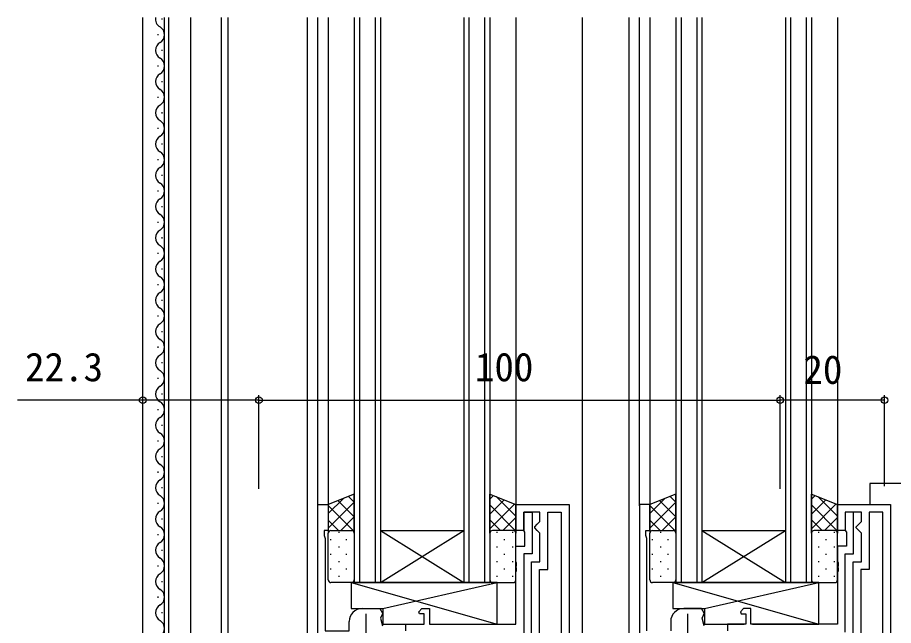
# Model space of a CAD drawing. Units: millimetres, scale not verified. Extents: x -437 to 438, y -344 to 341.
# Drawn here: x -288.1 to -120.1, y -125.3 to -8.6 of the extents above; entities that cross this region are included whole.
import ezdxf
from ezdxf.enums import TextEntityAlignment as Align

# ---------------------------------------------------------------- set-up
doc = ezdxf.new("R2010")
doc.units = ezdxf.units.MM
doc.header["$LTSCALE"] = 2
for name, color, linetype in [('0-2_YKK_11', 7, 'Continuous'), ('0-3_YKK_12', 2, 'Continuous'), ('0-4_YKK_13', 4, 'Continuous'), ('0-6_YKK_D', 6, 'Continuous')]:
    doc.layers.add(name, color=color, linetype=linetype)
doc.styles.add('ＭＳ ゴシック', font='')
doc.styles.get('ＭＳ ゴシック').set_extended_font_data('MS Gothic')

msp = doc.modelspace()

# ---------------------------------------------------------------- linework, layer by layer
at = {"layer": '0-2_YKK_11'}
for p, q in [((-221.302, -123.084), (-221.302, -128.084)), ((-159.602, -123.084), (-159.602, -128.084))]:
    msp.add_line(p, q, dxfattribs=at)
for points in [[(-210.602, -195.084), (-210.602, -186.084), (-212.602, -186.084), (-212.602, -188.084), (-213.602, -188.084), (-213.602, -186.084), (-218.302, -186.084), (-218.802, -186.584), (-223.802, -186.584), (-224.302, -186.084), (-229.502, -186.084), (-229.502, -196.084), (-230.502, -196.084), (-230.502, -102.084), (-228.502, -102.084), (-228.502, -107.084), (-229.302, -107.084), (-229.302, -108.084), (-229.102, -108.633), (-229.102, -126.384), (-224.502, -126.384), (-224.502, -124.584)], [(-182.302, -102.084), (-182.302, -162.584), (-188.502, -162.584), (-188.502, -171.484), (-191.002, -171.484), (-191.002, -170.484), (-190.502, -169.984), (-190.002, -169.484), (-190.002, -168.484), (-199.202, -168.484)], [(-189.502, -133.584), (-189.502, -113.084), (-187.902, -113.084), (-187.902, -107.584), (-188.402, -107.084), (-188.902, -106.584), (-188.902, -106.384), (-188.402, -105.884), (-187.902, -105.384), (-187.902, -103.584), (-191.002, -103.584), (-191.002, -107.084), (-192.502, -107.084), (-192.502, -102.084), (-182.302, -102.084)], [(-167.402, -126.384), (-167.402, -108.633), (-167.602, -108.084), (-167.602, -107.084), (-166.802, -107.084), (-166.802, -102.084), (-168.802, -102.084), (-168.802, -164.084)], [(-120.602, -102.084), (-120.602, -132.084), (-143.402, -146.084), (-143.402, -152.084), (-148.402, -152.084), (-148.402, -157.984), (-150.502, -157.984), (-150.502, -156.484), (-149.902, -156.484), (-149.902, -152.584)], [(-127.802, -128.084), (-127.802, -113.084), (-126.202, -113.084), (-126.202, -107.584), (-126.702, -107.084), (-127.202, -106.584), (-127.202, -106.384), (-126.702, -105.884), (-126.202, -105.384), (-126.202, -103.584), (-129.302, -103.584), (-129.302, -107.084), (-130.802, -107.084), (-130.802, -102.084), (-120.602, -102.084)], [(-213.602, -126.384), (-213.602, -125.084), (-210.102, -125.084), (-210.102, -123.084), (-210.978, -123.084), (-211.139, -122.696), (-210.526, -122.084), (-209.102, -122.084), (-209.102, -125.084), (-192.502, -125.084), (-192.502, -115.042), (-192.382, -114.859), (-192.382, -114.309), (-192.502, -114.125), (-192.502, -114.042), (-192.382, -113.859), (-192.382, -113.309), (-192.502, -113.125), (-192.502, -110.084), (-190.802, -110.084), (-190.802, -107.43), (-191.002, -107.084), (-191.002, -103.584), (-189.402, -103.584), (-189.402, -111.584), (-191.002, -111.584), (-191.002, -132.684)], [(-129.302, -126.584), (-129.302, -111.584), (-127.702, -111.584), (-127.702, -103.584), (-129.302, -103.584), (-129.302, -107.084), (-129.102, -107.43), (-129.102, -110.084), (-130.802, -110.084), (-130.802, -113.125), (-130.682, -113.309), (-130.682, -113.859), (-130.802, -114.042), (-130.802, -114.125), (-130.682, -114.309), (-130.682, -114.859), (-130.802, -115.042), (-130.802, -125.084), (-147.402, -125.084), (-147.402, -122.084), (-148.826, -122.084), (-149.439, -122.696), (-149.278, -123.084), (-148.402, -123.084), (-148.402, -125.084), (-151.902, -125.084), (-151.902, -126.384)], [(-222.002, -122.084), (-218.602, -122.084), (-218.102, -122.95), (-218.102, -123.145), (-218.302, -123.492), (-218.488, -123.945), (-218.102, -125.384)], [(-156.402, -125.384), (-156.789, -123.942), (-156.602, -123.492), (-156.402, -123.145), (-156.402, -122.95), (-156.902, -122.084), (-160.302, -122.084)], [(-162.802, -124.584), (-162.802, -126.384)]]:
    msp.add_lwpolyline(points, dxfattribs=at)
for points in [[(-183.802, -103.584), (-183.802, -133.884), (-188.002, -133.884), (-188.002, -114.584), (-186.402, -114.584), (-186.402, -103.584)], [(-122.102, -128.384), (-122.102, -103.584), (-124.702, -103.584), (-124.702, -114.584), (-126.302, -114.584), (-126.302, -128.384)]]:
    msp.add_lwpolyline(points, close=True, dxfattribs=at)
for centre in [(-222.002, -124.584), (-160.302, -124.584)]:
    msp.add_arc(centre, 2.5, 90.00001, 179.99999, dxfattribs=at)
at = {"layer": '0-3_YKK_12'}
for p, q in [((-264.102, -203.584), (-264.102, -8.585)), ((-260.402, -8.992), (-260.402, -8.792)), ((-259.902, -167.388), (-259.902, -8.585)), ((-259.102, -166.587), (-259.102, -8.585)), ((-254.902, -166.587), (-254.902, -8.585)), ((-249.002, -168.274), (-249.002, -8.585)), ((-247.802, -8.585), (-247.802, -161.468)), ((-232.502, -196.083), (-232.502, -8.585)), ((-230.502, -102.284), (-230.502, -8.585)), ((-228.502, -8.585), (-228.502, -102.573)), ((-223.502, -8.585), (-223.502, -117.087)), ((-222.502, -8.585), (-222.502, -117.087)), ((-219.502, -8.585), (-219.502, -117.087)), ((-218.502, -8.585), (-218.502, -117.087)), ((-202.502, -8.585), (-202.502, -117.087)), ((-201.502, -8.585), (-201.502, -117.087)), ((-198.502, -8.585), (-198.502, -117.087)), ((-197.502, -8.585), (-197.502, -117.087)), ((-192.502, -8.585), (-192.502, -102.084)), ((-179.802, -8.585), (-179.802, -162.584)), ((-170.802, -164.083), (-170.802, -8.585)), ((-168.802, -102.384), (-168.802, -8.585)), ((-166.802, -8.585), (-166.802, -102.573)), ((-161.802, -8.585), (-161.802, -117.087)), ((-160.802, -8.585), (-160.802, -117.087)), ((-157.802, -8.585), (-157.802, -117.087)), ((-156.802, -8.585), (-156.802, -117.087)), ((-140.802, -8.585), (-140.802, -117.087)), ((-139.802, -8.585), (-139.802, -117.087)), ((-136.802, -8.585), (-136.802, -117.087)), ((-135.802, -8.585), (-135.802, -117.087)), ((-130.802, -8.585), (-130.802, -102.084)), ((-261.162, -11.992), (-261.162, -11.792)), ((-260.402, -14.992), (-260.402, -14.792)), ((-261.162, -17.992), (-261.162, -17.792)), ((-260.402, -20.992), (-260.402, -20.792)), ((-261.162, -23.992), (-261.162, -23.792)), ((-260.402, -26.992), (-260.402, -26.792)), ((-261.162, -29.992), (-261.162, -29.792)), ((-260.402, -32.992), (-260.402, -32.792)), ((-261.162, -35.992), (-261.162, -35.792)), ((-260.402, -38.992), (-260.402, -38.792)), ((-261.162, -41.992), (-261.162, -41.792)), ((-260.402, -44.992), (-260.402, -44.792)), ((-261.162, -47.992), (-261.162, -47.792)), ((-260.402, -50.992), (-260.402, -50.792)), ((-261.162, -53.992), (-261.162, -53.792)), ((-260.402, -56.992), (-260.402, -56.792)), ((-261.162, -59.992), (-261.162, -59.792)), ((-260.402, -62.992), (-260.402, -62.792)), ((-261.162, -65.992), (-261.162, -65.792)), ((-260.402, -68.992), (-260.402, -68.792)), ((-261.162, -71.992), (-261.162, -71.792)), ((-260.402, -74.992), (-260.402, -74.792)), ((-261.162, -77.992), (-261.162, -77.792)), ((-260.402, -80.992), (-260.402, -80.792)), ((-261.162, -83.992), (-261.162, -83.792)), ((-260.402, -86.992), (-260.402, -86.792)), ((-261.162, -89.992), (-261.162, -89.792)), ((-260.402, -92.992), (-260.402, -92.792)), ((-261.162, -95.992), (-261.162, -95.792)), ((-260.402, -98.992), (-260.402, -98.792)), ((-261.162, -101.992), (-261.162, -101.792)), ((-260.402, -104.992), (-260.402, -104.792)), ((-218.502, -107.087), (-202.502, -107.087)), ((-218.502, -107.087), (-202.502, -117.087)), ((-218.502, -117.087), (-202.502, -107.087)), ((-156.802, -107.087), (-140.802, -107.087)), ((-156.802, -107.087), (-140.802, -117.087)), ((-156.802, -117.087), (-140.802, -107.087)), ((-261.162, -107.992), (-261.162, -107.792)), ((-260.402, -110.992), (-260.402, -110.792)), ((-261.162, -113.992), (-261.162, -113.792)), ((-260.402, -116.992), (-260.402, -116.792)), ((-223.502, -117.087), (-197.502, -117.087)), ((-161.802, -117.087), (-135.802, -117.087)), ((-261.162, -119.992), (-261.162, -119.792)), ((-260.402, -122.992), (-260.402, -122.792))]:
    msp.add_line(p, q, dxfattribs=at)
for centre, start, end in [((-259.944, -8.892), 169.72606, 240.79746), ((-261.621, -11.892), 299.20255, 60.79746), ((-259.944, -14.892), 119.20255, 240.79746), ((-261.621, -17.892), 299.20255, 60.79746), ((-259.944, -20.892), 119.20255, 240.79746), ((-261.621, -23.892), 299.20255, 60.79746), ((-259.944, -26.892), 119.20255, 240.79746), ((-261.621, -29.892), 299.20255, 60.79746), ((-259.944, -32.892), 119.20255, 240.79746), ((-261.621, -35.892), 299.20255, 60.79746), ((-259.944, -38.892), 119.20255, 240.79746), ((-261.621, -41.892), 299.20255, 60.79746), ((-259.944, -44.892), 119.20255, 240.79746), ((-261.621, -47.892), 299.20255, 60.79746), ((-259.944, -50.892), 119.20255, 240.79746), ((-261.621, -53.892), 299.20255, 60.79746), ((-259.944, -56.892), 119.20255, 240.79746), ((-261.621, -59.892), 299.20255, 60.79746), ((-259.944, -62.892), 119.20255, 240.79746), ((-261.621, -65.892), 299.20255, 60.79746), ((-259.944, -68.892), 119.20255, 240.79746), ((-261.621, -71.892), 299.20255, 60.79746), ((-259.944, -74.892), 119.20255, 240.79746), ((-261.621, -77.892), 299.20255, 60.79746), ((-259.944, -80.892), 119.20255, 240.79746), ((-261.621, -83.892), 299.20255, 60.79746), ((-259.944, -86.892), 119.20255, 240.79746), ((-261.621, -89.892), 299.20255, 60.79746), ((-259.944, -92.892), 119.20255, 240.79746), ((-261.621, -95.892), 299.20255, 60.79746), ((-259.944, -98.892), 119.20255, 240.79746), ((-261.621, -101.892), 299.20255, 60.79746), ((-259.944, -104.892), 119.20255, 240.79746), ((-261.621, -107.892), 299.20255, 60.79746), ((-259.944, -110.892), 119.20255, 240.79746), ((-261.621, -113.892), 299.20255, 60.79746), ((-259.944, -116.892), 119.20255, 240.79746), ((-261.621, -119.892), 299.20255, 60.79746), ((-259.944, -122.892), 119.20255, 240.79746), ((-261.621, -125.892), 299.20255, 60.79746)]:
    msp.add_arc(centre, 1.718, start, end, dxfattribs=at)
at = {"layer": '0-4_YKK_13'}
for p, q in [((-223.502, -101.65), (-224.619, -100.533)), ((-197.502, -101.106), (-196.774, -100.378)), ((-192.502, -104.366), (-196.301, -100.567)), ((-161.802, -101.65), (-162.919, -100.533)), ((-135.802, -101.106), (-135.074, -100.378)), ((-130.802, -104.366), (-134.601, -100.567)), ((-228.502, -103.822), (-225.61, -100.93)), ((-228.502, -106.65), (-223.502, -101.65)), ((-228.502, -102.087), (-228.502, -107.587)), ((-223.502, -107.307), (-228.502, -102.307)), ((-223.502, -104.479), (-226.639, -101.341)), ((-197.502, -103.934), (-194.754, -101.186)), ((-197.502, -106.763), (-192.734, -101.994)), ((-192.502, -107.194), (-197.502, -102.194)), ((-192.502, -102.087), (-192.502, -107.587)), ((-166.802, -103.822), (-163.91, -100.93)), ((-166.802, -106.65), (-161.802, -101.65)), ((-166.802, -102.087), (-166.802, -107.587)), ((-161.802, -107.307), (-166.802, -102.307)), ((-161.802, -104.479), (-164.939, -101.341)), ((-135.802, -103.934), (-133.054, -101.186)), ((-135.802, -106.763), (-131.033, -101.994)), ((-130.802, -107.194), (-135.802, -102.194)), ((-130.802, -102.087), (-130.802, -107.587)), ((-226.551, -107.087), (-228.502, -105.135)), ((-226.11, -107.087), (-223.502, -104.479)), ((-195.438, -107.087), (-197.502, -105.023)), ((-194.998, -107.087), (-192.502, -104.591)), ((-164.851, -107.087), (-166.802, -105.135)), ((-164.41, -107.087), (-161.802, -104.479)), ((-133.738, -107.087), (-135.802, -105.023)), ((-133.298, -107.087), (-130.802, -104.591)), ((-228.002, -107.087), (-224.002, -107.087)), ((-226.532, -107.397), (-226.332, -107.397)), ((-223.556, -107.361), (-223.502, -107.307)), ((-193.002, -107.087), (-197.002, -107.087)), ((-196.232, -107.397), (-196.032, -107.397)), ((-193.202, -107.397), (-193.002, -107.397)), ((-192.524, -107.441), (-192.502, -107.42)), ((-166.302, -107.087), (-162.302, -107.087)), ((-164.832, -107.397), (-164.632, -107.397)), ((-161.856, -107.361), (-161.802, -107.307)), ((-131.302, -107.087), (-135.302, -107.087)), ((-134.532, -107.397), (-134.332, -107.397)), ((-131.502, -107.397), (-131.302, -107.397)), ((-130.824, -107.441), (-130.802, -107.42)), ((-228.502, -116.587), (-228.502, -107.587)), ((-228.147, -108.812), (-227.947, -108.812)), ((-225.117, -108.812), (-224.917, -108.812)), ((-223.502, -107.587), (-223.502, -116.587)), ((-197.502, -107.587), (-197.502, -116.587)), ((-194.817, -108.812), (-194.617, -108.812)), ((-192.502, -116.587), (-192.502, -107.587)), ((-166.802, -116.587), (-166.802, -107.587)), ((-166.447, -108.812), (-166.247, -108.812)), ((-163.417, -108.812), (-163.217, -108.812)), ((-161.802, -107.587), (-161.802, -116.587)), ((-135.802, -107.587), (-135.802, -116.587)), ((-133.117, -108.812), (-132.917, -108.812)), ((-130.802, -116.587), (-130.802, -107.587)), ((-226.532, -110.227), (-226.332, -110.227)), ((-196.232, -110.227), (-196.032, -110.227)), ((-193.202, -110.227), (-193.002, -110.227)), ((-164.832, -110.227), (-164.632, -110.227)), ((-134.532, -110.227), (-134.332, -110.227)), ((-131.502, -110.227), (-131.302, -110.227)), ((-228.147, -111.642), (-227.947, -111.642)), ((-225.117, -111.642), (-224.917, -111.642)), ((-194.817, -111.642), (-194.617, -111.642)), ((-166.447, -111.642), (-166.247, -111.642)), ((-163.417, -111.642), (-163.217, -111.642)), ((-133.117, -111.642), (-132.917, -111.642)), ((-226.532, -113.057), (-226.332, -113.057)), ((-196.232, -113.057), (-196.032, -113.057)), ((-193.202, -113.057), (-193.002, -113.057)), ((-164.832, -113.057), (-164.632, -113.057)), ((-134.532, -113.057), (-134.332, -113.057)), ((-131.502, -113.057), (-131.302, -113.057)), ((-228.147, -114.472), (-227.947, -114.472)), ((-226.532, -115.887), (-226.332, -115.887)), ((-225.117, -114.472), (-224.917, -114.472)), ((-196.232, -115.887), (-196.032, -115.887)), ((-194.817, -114.472), (-194.617, -114.472)), ((-193.202, -115.887), (-193.002, -115.887)), ((-166.447, -114.472), (-166.247, -114.472)), ((-164.832, -115.887), (-164.632, -115.887)), ((-163.417, -114.472), (-163.217, -114.472)), ((-134.532, -115.887), (-134.332, -115.887)), ((-133.117, -114.472), (-132.917, -114.472)), ((-131.502, -115.887), (-131.302, -115.887)), ((-224.002, -117.087), (-228.002, -117.087)), ((-224.102, -117.084), (-196.102, -125.084)), ((-218.002, -122.084), (-196.102, -117.084)), ((-197.002, -117.087), (-193.002, -117.087)), ((-162.302, -117.087), (-166.302, -117.087)), ((-162.402, -117.084), (-134.402, -125.084)), ((-156.302, -122.084), (-134.402, -117.084)), ((-135.302, -117.087), (-131.302, -117.087))]:
    msp.add_line(p, q, dxfattribs=at)
for points in [[(-67.302, -103.084), (-67.302, -98.084), (-68.302, -98.084), (-124.602, -98.084), (-124.602, -102.084)], [(-223.502, -107.587), (-223.502, -100.087), (-228.502, -102.087)], [(-197.502, -107.587), (-197.502, -100.087), (-192.502, -102.087)], [(-161.802, -107.587), (-161.802, -100.087), (-166.802, -102.087)], [(-135.802, -107.587), (-135.802, -100.087), (-130.802, -102.087)], [(-208.805, -125.084), (-196.102, -125.084), (-196.102, -117.084), (-224.102, -117.084), (-224.102, -122.084), (-218.002, -122.084), (-218.002, -125.084), (-210.399, -125.084)], [(-147.105, -125.084), (-134.402, -125.084), (-134.402, -117.084), (-162.402, -117.084), (-162.402, -122.084), (-156.302, -122.084), (-156.302, -125.084), (-148.699, -125.084)]]:
    msp.add_lwpolyline(points, dxfattribs=at)
for centre, start, end in [((-228.002, -107.587), 90, 180), ((-224.002, -107.587), 0, 90), ((-197.002, -107.587), 90, 180), ((-193.002, -107.587), 0, 90), ((-166.302, -107.587), 90, 180), ((-162.302, -107.587), 0, 90), ((-135.302, -107.587), 90, 180), ((-131.302, -107.587), 0, 90), ((-228.002, -116.587), 180, 270), ((-224.002, -116.587), 270, 0), ((-197.002, -116.587), 180, 270), ((-193.002, -116.587), 270, 0), ((-166.302, -116.587), 180, 270), ((-162.302, -116.587), 270, 0), ((-135.302, -116.587), 180, 270), ((-131.302, -116.587), 270, 0)]:
    msp.add_arc(centre, 0.5, start, end, dxfattribs=at)
at = {"layer": '0-6_YKK_D'}
for p, q in [((-264.102, -81.597), (-264.102, -81.084)), ((-241.802, -99.084), (-241.802, -81.084)), ((-241.802, -99.084), (-241.802, -81.084)), ((-241.802, -82.084), (-141.802, -82.084)), ((-141.802, -99.084), (-141.802, -81.084)), ((-141.802, -91.323), (-141.802, -81.085)), ((-121.8, -82.085), (-141.802, -82.085)), ((-121.8, -98.557), (-121.8, -81.085))]:
    msp.add_line(p, q, dxfattribs=at)
msp.add_lwpolyline([(-241.802, -82.084), (-264.102, -82.084), (-288.124, -82.084)], dxfattribs=at)
for centre in [(-264.102, -82.084), (-241.802, -82.084), (-241.802, -82.084), (-141.802, -82.084), (-141.802, -82.085), (-121.8, -82.085)]:
    msp.add_circle(centre, 0.637, dxfattribs=at)

# ---------------------------------------------------------------- texts
at = {"layer": '0-6_YKK_D', "style": 'ＭＳ ゴシック'}
for s, p in [('22.3', (-286.678, -80.084)), ('100', (-200.368, -80.084)), ('20', (-137.341, -80.585))]:
    msp.add_text(s, height=5.499, dxfattribs=at).set_placement(p, align=Align.BOTTOM_LEFT)

doc.saveas('drawing.dxf')
